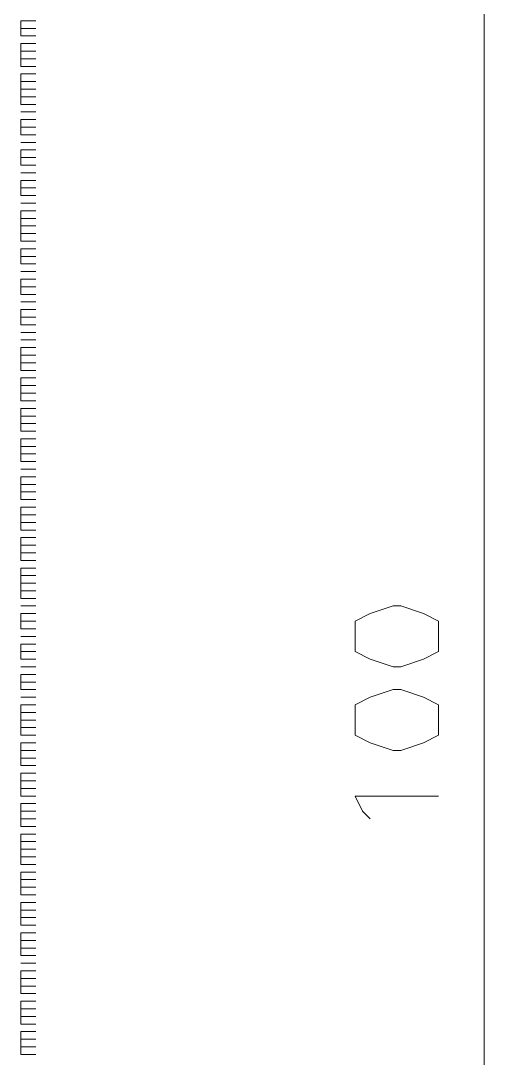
# Model space of a CAD drawing. Header units: inches. Extents: x 0.2 to 10.8, y 0.5 to 8.
# Drawn here: x 3.4133 to 3.515, y 5.0725 to 5.3 of the extents above; entities that cross this region are included whole.
import ezdxf

# ---------------------------------------------------------------- set-up
doc = ezdxf.new("R2010")
doc.units = ezdxf.units.IN
doc.header["$MEASUREMENT"] = 0
doc.layers.add('PDF_Geometry', color=7, linetype='Continuous')

msp = doc.modelspace()

# ---------------------------------------------------------------- linework, layer by layer
at = {"layer": 'PDF_Geometry', "lineweight": 13}
for points in [[(3.515, 5.40833), (3.515, 4.88833)], [(3.48667, 5.165), (3.48667, 5.16167), (3.49, 5.16), (3.495, 5.15833), (3.49667, 5.15833), (3.50167, 5.16), (3.505, 5.16167), (3.505, 5.165), (3.505, 5.16667), (3.505, 5.16833), (3.50167, 5.17), (3.49667, 5.17167), (3.495, 5.17167), (3.49, 5.17), (3.48667, 5.16833), (3.48667, 5.16667), (3.48667, 5.165)], [(3.48667, 5.145), (3.48667, 5.14333), (3.49, 5.14167), (3.495, 5.14), (3.49667, 5.14), (3.50167, 5.14167), (3.505, 5.14333), (3.505, 5.145), (3.505, 5.14833), (3.505, 5.15), (3.50167, 5.15167), (3.49667, 5.15333), (3.495, 5.15333), (3.49, 5.15167), (3.48667, 5.15), (3.48667, 5.14833), (3.48667, 5.145)], [(3.49, 5.125), (3.48833, 5.12667), (3.48667, 5.13), (3.505, 5.13)]]:
    msp.add_lwpolyline(points, dxfattribs=at)
at = {"layer": 'PDF_Geometry', "lineweight": 9}
for points in [[(3.41333, 5.3), (3.415, 5.3)], [(3.41333, 5.29833), (3.41333, 5.3)], [(3.41333, 5.3), (3.415, 5.3)], [(3.415, 5.3), (3.41667, 5.3)], [(3.415, 5.3), (3.41667, 5.3)], [(3.41333, 5.29833), (3.415, 5.29833)], [(3.41333, 5.29667), (3.41333, 5.29833)], [(3.41333, 5.29833), (3.415, 5.29833)], [(3.41333, 5.29667), (3.415, 5.29667)], [(3.41333, 5.29667), (3.415, 5.29667)], [(3.415, 5.29833), (3.41667, 5.29833)], [(3.415, 5.29833), (3.41667, 5.29833)], [(3.415, 5.29667), (3.41667, 5.29667)], [(3.415, 5.29667), (3.41667, 5.29667)], [(3.41333, 5.295), (3.415, 5.295)], [(3.41333, 5.29333), (3.41333, 5.295)], [(3.41333, 5.295), (3.415, 5.295)], [(3.415, 5.295), (3.41667, 5.295)], [(3.415, 5.295), (3.41667, 5.295)], [(3.41333, 5.29333), (3.415, 5.29333)], [(3.41333, 5.29167), (3.41333, 5.29333)], [(3.41333, 5.29333), (3.415, 5.29333)], [(3.41333, 5.29167), (3.415, 5.29167)], [(3.41333, 5.29), (3.41333, 5.29167)], [(3.41333, 5.29167), (3.415, 5.29167)], [(3.415, 5.29333), (3.41667, 5.29333)], [(3.415, 5.29333), (3.41667, 5.29333)], [(3.415, 5.29167), (3.41667, 5.29167)], [(3.415, 5.29167), (3.41667, 5.29167)], [(3.41333, 5.29), (3.415, 5.29)], [(3.41333, 5.29), (3.415, 5.29)], [(3.415, 5.29), (3.41667, 5.29)], [(3.415, 5.29), (3.41667, 5.29)], [(3.41333, 5.28833), (3.415, 5.28833)], [(3.41333, 5.28667), (3.41333, 5.28833)], [(3.41333, 5.28833), (3.415, 5.28833)], [(3.415, 5.28833), (3.41667, 5.28833)], [(3.415, 5.28833), (3.41667, 5.28833)], [(3.41333, 5.28667), (3.415, 5.28667)], [(3.41333, 5.285), (3.41333, 5.28667)], [(3.41333, 5.28667), (3.415, 5.28667)], [(3.41333, 5.285), (3.415, 5.285)], [(3.41333, 5.28333), (3.41333, 5.285)], [(3.41333, 5.285), (3.415, 5.285)], [(3.415, 5.28667), (3.41667, 5.28667)], [(3.415, 5.28667), (3.41667, 5.28667)], [(3.415, 5.285), (3.41667, 5.285)], [(3.415, 5.285), (3.41667, 5.285)], [(3.41333, 5.28333), (3.415, 5.28333)], [(3.41333, 5.28167), (3.41333, 5.28333)], [(3.41333, 5.28333), (3.415, 5.28333)], [(3.415, 5.28333), (3.41667, 5.28333)], [(3.415, 5.28333), (3.41667, 5.28333)], [(3.41333, 5.28167), (3.415, 5.28167)], [(3.41333, 5.28167), (3.415, 5.28167)], [(3.41333, 5.28167), (3.415, 5.28167)], [(3.415, 5.28167), (3.41667, 5.28167)], [(3.415, 5.28167), (3.41667, 5.28167)], [(3.415, 5.28167), (3.41667, 5.28167)], [(3.41333, 5.28), (3.415, 5.28)], [(3.41333, 5.28), (3.415, 5.28)], [(3.41333, 5.28), (3.415, 5.28)], [(3.41333, 5.27833), (3.415, 5.27833)], [(3.41333, 5.27667), (3.41333, 5.27833)], [(3.41333, 5.27833), (3.415, 5.27833)], [(3.415, 5.28), (3.41667, 5.28)], [(3.415, 5.28), (3.41667, 5.28)], [(3.415, 5.28), (3.41667, 5.28)], [(3.415, 5.27833), (3.41667, 5.27833)], [(3.415, 5.27833), (3.41667, 5.27833)], [(3.41333, 5.27667), (3.415, 5.27667)], [(3.41333, 5.275), (3.41333, 5.27667)], [(3.41333, 5.27667), (3.415, 5.27667)], [(3.415, 5.27667), (3.41667, 5.27667)], [(3.415, 5.27667), (3.41667, 5.27667)], [(3.41333, 5.275), (3.415, 5.275)], [(3.41333, 5.275), (3.415, 5.275)], [(3.41333, 5.275), (3.415, 5.275)], [(3.415, 5.275), (3.41667, 5.275)], [(3.415, 5.275), (3.41667, 5.275)], [(3.415, 5.275), (3.41667, 5.275)], [(3.41333, 5.27333), (3.415, 5.27333)], [(3.41333, 5.27333), (3.415, 5.27333)], [(3.41333, 5.27333), (3.415, 5.27333)], [(3.41333, 5.27167), (3.415, 5.27167)], [(3.41333, 5.27), (3.41333, 5.27167)], [(3.41333, 5.27167), (3.415, 5.27167)], [(3.415, 5.27333), (3.41667, 5.27333)], [(3.415, 5.27333), (3.41667, 5.27333)], [(3.415, 5.27333), (3.41667, 5.27333)], [(3.415, 5.27167), (3.41667, 5.27167)], [(3.415, 5.27167), (3.41667, 5.27167)], [(3.41333, 5.27), (3.415, 5.27)], [(3.41333, 5.26833), (3.41333, 5.27)], [(3.41333, 5.27), (3.415, 5.27)], [(3.415, 5.27), (3.41667, 5.27)], [(3.415, 5.27), (3.41667, 5.27)], [(3.41333, 5.26833), (3.415, 5.26833)], [(3.41333, 5.26833), (3.415, 5.26833)], [(3.41333, 5.26833), (3.415, 5.26833)], [(3.41333, 5.26667), (3.415, 5.26667)], [(3.41333, 5.26667), (3.415, 5.26667)], [(3.41333, 5.26667), (3.415, 5.26667)], [(3.415, 5.26833), (3.41667, 5.26833)], [(3.415, 5.26833), (3.41667, 5.26833)], [(3.415, 5.26833), (3.41667, 5.26833)], [(3.415, 5.26667), (3.41667, 5.26667)], [(3.415, 5.26667), (3.41667, 5.26667)], [(3.415, 5.26667), (3.41667, 5.26667)], [(3.41333, 5.265), (3.415, 5.265)], [(3.41333, 5.26333), (3.41333, 5.265)], [(3.41333, 5.265), (3.415, 5.265)], [(3.415, 5.265), (3.41667, 5.265)], [(3.415, 5.265), (3.41667, 5.265)], [(3.41333, 5.26333), (3.415, 5.26333)], [(3.41333, 5.26167), (3.41333, 5.26333)], [(3.41333, 5.26333), (3.415, 5.26333)], [(3.415, 5.26333), (3.41667, 5.26333)], [(3.415, 5.26333), (3.41667, 5.26333)], [(3.41333, 5.26167), (3.415, 5.26167)], [(3.41333, 5.26167), (3.415, 5.26167)], [(3.41333, 5.26167), (3.415, 5.26167)], [(3.41333, 5.26), (3.415, 5.26)], [(3.41333, 5.26), (3.415, 5.26)], [(3.41333, 5.26), (3.415, 5.26)], [(3.415, 5.26167), (3.41667, 5.26167)], [(3.415, 5.26167), (3.41667, 5.26167)], [(3.415, 5.26167), (3.41667, 5.26167)], [(3.415, 5.26), (3.41667, 5.26)], [(3.415, 5.26), (3.41667, 5.26)], [(3.415, 5.26), (3.41667, 5.26)], [(3.41333, 5.25833), (3.415, 5.25833)], [(3.41333, 5.25667), (3.41333, 5.25833)], [(3.41333, 5.25833), (3.415, 5.25833)], [(3.415, 5.25833), (3.41667, 5.25833)], [(3.415, 5.25833), (3.41667, 5.25833)], [(3.41333, 5.25667), (3.415, 5.25667)], [(3.41333, 5.255), (3.41333, 5.25667)], [(3.41333, 5.25667), (3.415, 5.25667)], [(3.415, 5.25667), (3.41667, 5.25667)], [(3.415, 5.25667), (3.41667, 5.25667)], [(3.41333, 5.255), (3.415, 5.255)], [(3.41333, 5.25333), (3.41333, 5.255)], [(3.41333, 5.255), (3.415, 5.255)], [(3.41333, 5.25333), (3.415, 5.25333)], [(3.41333, 5.25167), (3.41333, 5.25333)], [(3.41333, 5.25333), (3.415, 5.25333)], [(3.415, 5.255), (3.41667, 5.255)], [(3.415, 5.255), (3.41667, 5.255)], [(3.415, 5.25333), (3.41667, 5.25333)], [(3.415, 5.25333), (3.41667, 5.25333)], [(3.41333, 5.25167), (3.415, 5.25167)], [(3.41333, 5.25167), (3.415, 5.25167)], [(3.415, 5.25167), (3.41667, 5.25167)], [(3.415, 5.25167), (3.41667, 5.25167)], [(3.41333, 5.25), (3.415, 5.25)], [(3.41333, 5.24833), (3.41333, 5.25)], [(3.41333, 5.25), (3.415, 5.25)], [(3.415, 5.25), (3.41667, 5.25)], [(3.415, 5.25), (3.41667, 5.25)], [(3.41333, 5.24833), (3.415, 5.24833)], [(3.41333, 5.24667), (3.41333, 5.24833)], [(3.41333, 5.24833), (3.415, 5.24833)], [(3.41333, 5.24667), (3.415, 5.24667)], [(3.41333, 5.24667), (3.415, 5.24667)], [(3.41333, 5.24667), (3.415, 5.24667)], [(3.415, 5.24833), (3.41667, 5.24833)], [(3.415, 5.24833), (3.41667, 5.24833)], [(3.415, 5.24667), (3.41667, 5.24667)], [(3.415, 5.24667), (3.41667, 5.24667)], [(3.415, 5.24667), (3.41667, 5.24667)], [(3.41333, 5.245), (3.415, 5.245)], [(3.41333, 5.245), (3.415, 5.245)], [(3.41333, 5.245), (3.415, 5.245)], [(3.415, 5.245), (3.41667, 5.245)], [(3.415, 5.245), (3.41667, 5.245)], [(3.415, 5.245), (3.41667, 5.245)], [(3.41333, 5.24333), (3.415, 5.24333)], [(3.41333, 5.24167), (3.41333, 5.24333)], [(3.41333, 5.24333), (3.415, 5.24333)], [(3.41333, 5.24167), (3.415, 5.24167)], [(3.41333, 5.24), (3.41333, 5.24167)], [(3.41333, 5.24167), (3.415, 5.24167)], [(3.415, 5.24333), (3.41667, 5.24333)], [(3.415, 5.24333), (3.41667, 5.24333)], [(3.415, 5.24167), (3.41667, 5.24167)], [(3.415, 5.24167), (3.41667, 5.24167)], [(3.41333, 5.24), (3.415, 5.24)], [(3.41333, 5.24), (3.415, 5.24)], [(3.41333, 5.24), (3.415, 5.24)], [(3.415, 5.24), (3.41667, 5.24)], [(3.415, 5.24), (3.41667, 5.24)], [(3.415, 5.24), (3.41667, 5.24)], [(3.41333, 5.23833), (3.415, 5.23833)], [(3.41333, 5.23833), (3.415, 5.23833)], [(3.41333, 5.23833), (3.415, 5.23833)], [(3.415, 5.23833), (3.41667, 5.23833)], [(3.415, 5.23833), (3.41667, 5.23833)], [(3.415, 5.23833), (3.41667, 5.23833)], [(3.41333, 5.23667), (3.415, 5.23667)], [(3.41333, 5.235), (3.41333, 5.23667)], [(3.41333, 5.23667), (3.415, 5.23667)], [(3.41333, 5.235), (3.415, 5.235)], [(3.41333, 5.23333), (3.41333, 5.235)], [(3.41333, 5.235), (3.415, 5.235)], [(3.415, 5.23667), (3.41667, 5.23667)], [(3.415, 5.23667), (3.41667, 5.23667)], [(3.415, 5.235), (3.41667, 5.235)], [(3.415, 5.235), (3.41667, 5.235)], [(3.41333, 5.23333), (3.415, 5.23333)], [(3.41333, 5.23333), (3.415, 5.23333)], [(3.41333, 5.23333), (3.415, 5.23333)], [(3.415, 5.23333), (3.41667, 5.23333)], [(3.415, 5.23333), (3.41667, 5.23333)], [(3.415, 5.23333), (3.41667, 5.23333)], [(3.41333, 5.23167), (3.415, 5.23167)], [(3.41333, 5.23167), (3.415, 5.23167)], [(3.41333, 5.23167), (3.415, 5.23167)], [(3.41333, 5.23167), (3.415, 5.23167)], [(3.415, 5.23167), (3.41667, 5.23167)], [(3.415, 5.23167), (3.41667, 5.23167)], [(3.415, 5.23167), (3.41667, 5.23167)], [(3.415, 5.23167), (3.41667, 5.23167)], [(3.41333, 5.23), (3.415, 5.23)], [(3.41333, 5.23), (3.415, 5.23)], [(3.41333, 5.23), (3.415, 5.23)], [(3.41333, 5.22833), (3.415, 5.22833)], [(3.41333, 5.22667), (3.41333, 5.22833)], [(3.41333, 5.22833), (3.415, 5.22833)], [(3.415, 5.23), (3.41667, 5.23)], [(3.415, 5.23), (3.41667, 5.23)], [(3.415, 5.23), (3.41667, 5.23)], [(3.415, 5.22833), (3.41667, 5.22833)], [(3.415, 5.22833), (3.41667, 5.22833)], [(3.41333, 5.22667), (3.415, 5.22667)], [(3.41333, 5.225), (3.41333, 5.22667)], [(3.41333, 5.22667), (3.415, 5.22667)], [(3.415, 5.22667), (3.41667, 5.22667)], [(3.415, 5.22667), (3.41667, 5.22667)], [(3.41333, 5.225), (3.415, 5.225)], [(3.41333, 5.22333), (3.41333, 5.225)], [(3.41333, 5.225), (3.415, 5.225)], [(3.415, 5.225), (3.41667, 5.225)], [(3.415, 5.225), (3.41667, 5.225)], [(3.41333, 5.22333), (3.415, 5.22333)], [(3.41333, 5.22333), (3.415, 5.22333)], [(3.41333, 5.22167), (3.415, 5.22167)], [(3.41333, 5.22), (3.41333, 5.22167)], [(3.41333, 5.22167), (3.415, 5.22167)], [(3.415, 5.22333), (3.41667, 5.22333)], [(3.415, 5.22333), (3.41667, 5.22333)], [(3.415, 5.22167), (3.41667, 5.22167)], [(3.415, 5.22167), (3.41667, 5.22167)], [(3.41333, 5.22), (3.415, 5.22)], [(3.41333, 5.21833), (3.41333, 5.22)], [(3.41333, 5.22), (3.415, 5.22)], [(3.415, 5.22), (3.41667, 5.22)], [(3.415, 5.22), (3.41667, 5.22)], [(3.41333, 5.21833), (3.415, 5.21833)], [(3.41333, 5.21667), (3.41333, 5.21833)], [(3.41333, 5.21833), (3.415, 5.21833)], [(3.41333, 5.21667), (3.415, 5.21667)], [(3.41333, 5.21667), (3.415, 5.21667)], [(3.415, 5.21833), (3.41667, 5.21833)], [(3.415, 5.21833), (3.41667, 5.21833)], [(3.415, 5.21667), (3.41667, 5.21667)], [(3.415, 5.21667), (3.41667, 5.21667)], [(3.41333, 5.215), (3.415, 5.215)], [(3.41333, 5.21333), (3.41333, 5.215)], [(3.41333, 5.215), (3.415, 5.215)], [(3.415, 5.215), (3.41667, 5.215)], [(3.415, 5.215), (3.41667, 5.215)], [(3.41333, 5.21333), (3.415, 5.21333)], [(3.41333, 5.21167), (3.41333, 5.21333)], [(3.41333, 5.21333), (3.415, 5.21333)], [(3.415, 5.21333), (3.41667, 5.21333)], [(3.415, 5.21333), (3.41667, 5.21333)], [(3.41333, 5.21167), (3.415, 5.21167)], [(3.41333, 5.21), (3.41333, 5.21167)], [(3.41333, 5.21167), (3.415, 5.21167)], [(3.41333, 5.21), (3.415, 5.21)], [(3.41333, 5.21), (3.415, 5.21)], [(3.415, 5.21167), (3.41667, 5.21167)], [(3.415, 5.21167), (3.41667, 5.21167)], [(3.415, 5.21), (3.41667, 5.21)], [(3.415, 5.21), (3.41667, 5.21)], [(3.41333, 5.20833), (3.415, 5.20833)], [(3.41333, 5.20667), (3.41333, 5.20833)], [(3.41333, 5.20833), (3.415, 5.20833)], [(3.415, 5.20833), (3.41667, 5.20833)], [(3.415, 5.20833), (3.41667, 5.20833)], [(3.41333, 5.20667), (3.415, 5.20667)], [(3.41333, 5.205), (3.41333, 5.20667)], [(3.41333, 5.20667), (3.415, 5.20667)], [(3.415, 5.20667), (3.41667, 5.20667)], [(3.415, 5.20667), (3.41667, 5.20667)], [(3.41333, 5.205), (3.415, 5.205)], [(3.41333, 5.20333), (3.41333, 5.205)], [(3.41333, 5.205), (3.415, 5.205)], [(3.41333, 5.20333), (3.415, 5.20333)], [(3.41333, 5.20333), (3.415, 5.20333)], [(3.41333, 5.20333), (3.415, 5.20333)], [(3.415, 5.205), (3.41667, 5.205)], [(3.415, 5.205), (3.41667, 5.205)], [(3.415, 5.20333), (3.41667, 5.20333)], [(3.415, 5.20333), (3.41667, 5.20333)], [(3.415, 5.20333), (3.41667, 5.20333)], [(3.41333, 5.20167), (3.415, 5.20167)], [(3.41333, 5.20167), (3.415, 5.20167)], [(3.41333, 5.20167), (3.415, 5.20167)], [(3.415, 5.20167), (3.41667, 5.20167)], [(3.415, 5.20167), (3.41667, 5.20167)], [(3.415, 5.20167), (3.41667, 5.20167)], [(3.41333, 5.2), (3.415, 5.2)], [(3.41333, 5.19833), (3.41333, 5.2)], [(3.41333, 5.2), (3.415, 5.2)], [(3.415, 5.2), (3.41667, 5.2)], [(3.415, 5.2), (3.41667, 5.2)], [(3.41333, 5.19833), (3.415, 5.19833)], [(3.41333, 5.19667), (3.41333, 5.19833)], [(3.41333, 5.19833), (3.415, 5.19833)], [(3.41333, 5.19667), (3.415, 5.19667)], [(3.41333, 5.195), (3.41333, 5.19667)], [(3.41333, 5.19667), (3.415, 5.19667)], [(3.415, 5.19833), (3.41667, 5.19833)], [(3.415, 5.19833), (3.41667, 5.19833)], [(3.415, 5.19667), (3.41667, 5.19667)], [(3.415, 5.19667), (3.41667, 5.19667)], [(3.41333, 5.195), (3.415, 5.195)], [(3.41333, 5.195), (3.415, 5.195)], [(3.415, 5.195), (3.41667, 5.195)], [(3.415, 5.195), (3.41667, 5.195)], [(3.41333, 5.19333), (3.415, 5.19333)], [(3.41333, 5.19167), (3.41333, 5.19333)], [(3.41333, 5.19333), (3.415, 5.19333)], [(3.41333, 5.19167), (3.415, 5.19167)], [(3.41333, 5.19), (3.41333, 5.19167)], [(3.41333, 5.19167), (3.415, 5.19167)], [(3.415, 5.19333), (3.41667, 5.19333)], [(3.415, 5.19333), (3.41667, 5.19333)], [(3.415, 5.19167), (3.41667, 5.19167)], [(3.415, 5.19167), (3.41667, 5.19167)], [(3.41333, 5.19), (3.415, 5.19)], [(3.41333, 5.18833), (3.41333, 5.19)], [(3.41333, 5.19), (3.415, 5.19)], [(3.415, 5.19), (3.41667, 5.19)], [(3.415, 5.19), (3.41667, 5.19)], [(3.41333, 5.18833), (3.415, 5.18833)], [(3.41333, 5.18833), (3.415, 5.18833)], [(3.415, 5.18833), (3.41667, 5.18833)], [(3.415, 5.18833), (3.41667, 5.18833)], [(3.41333, 5.18667), (3.415, 5.18667)], [(3.41333, 5.185), (3.41333, 5.18667)], [(3.41333, 5.18667), (3.415, 5.18667)], [(3.41333, 5.185), (3.415, 5.185)], [(3.41333, 5.18333), (3.41333, 5.185)], [(3.41333, 5.185), (3.415, 5.185)], [(3.415, 5.18667), (3.41667, 5.18667)], [(3.415, 5.18667), (3.41667, 5.18667)], [(3.415, 5.185), (3.41667, 5.185)], [(3.415, 5.185), (3.41667, 5.185)], [(3.41333, 5.18333), (3.415, 5.18333)], [(3.41333, 5.18167), (3.41333, 5.18333)], [(3.41333, 5.18333), (3.415, 5.18333)], [(3.415, 5.18333), (3.41667, 5.18333)], [(3.415, 5.18333), (3.41667, 5.18333)], [(3.41333, 5.18167), (3.415, 5.18167)], [(3.41333, 5.18167), (3.415, 5.18167)], [(3.415, 5.18167), (3.41667, 5.18167)], [(3.415, 5.18167), (3.41667, 5.18167)], [(3.41333, 5.18), (3.415, 5.18)], [(3.41333, 5.17833), (3.41333, 5.18)], [(3.41333, 5.18), (3.415, 5.18)], [(3.41333, 5.17833), (3.415, 5.17833)], [(3.41333, 5.17667), (3.41333, 5.17833)], [(3.41333, 5.17833), (3.415, 5.17833)], [(3.415, 5.18), (3.41667, 5.18)], [(3.415, 5.18), (3.41667, 5.18)], [(3.415, 5.17833), (3.41667, 5.17833)], [(3.415, 5.17833), (3.41667, 5.17833)], [(3.41333, 5.17667), (3.415, 5.17667)], [(3.41333, 5.175), (3.41333, 5.17667)], [(3.41333, 5.17667), (3.415, 5.17667)], [(3.415, 5.17667), (3.41667, 5.17667)], [(3.415, 5.17667), (3.41667, 5.17667)], [(3.41333, 5.175), (3.415, 5.175)], [(3.41333, 5.17333), (3.41333, 5.175)], [(3.41333, 5.175), (3.415, 5.175)], [(3.415, 5.175), (3.41667, 5.175)], [(3.415, 5.175), (3.41667, 5.175)], [(3.41333, 5.17333), (3.415, 5.17333)], [(3.41333, 5.17333), (3.415, 5.17333)], [(3.41333, 5.17333), (3.415, 5.17333)], [(3.41333, 5.17167), (3.415, 5.17167)], [(3.41333, 5.17167), (3.415, 5.17167)], [(3.41333, 5.17167), (3.415, 5.17167)], [(3.415, 5.17333), (3.41667, 5.17333)], [(3.415, 5.17333), (3.41667, 5.17333)], [(3.415, 5.17333), (3.41667, 5.17333)], [(3.415, 5.17167), (3.41667, 5.17167)], [(3.415, 5.17167), (3.41667, 5.17167)], [(3.415, 5.17167), (3.41667, 5.17167)], [(3.41333, 5.17), (3.415, 5.17)], [(3.41333, 5.16833), (3.41333, 5.17)], [(3.41333, 5.17), (3.415, 5.17)], [(3.415, 5.17), (3.41667, 5.17)], [(3.415, 5.17), (3.41667, 5.17)], [(3.41333, 5.16833), (3.415, 5.16833)], [(3.41333, 5.16667), (3.41333, 5.16833)], [(3.41333, 5.16833), (3.415, 5.16833)], [(3.41333, 5.16667), (3.415, 5.16667)], [(3.41333, 5.16667), (3.415, 5.16667)], [(3.41333, 5.16667), (3.415, 5.16667)], [(3.415, 5.16833), (3.41667, 5.16833)], [(3.415, 5.16833), (3.41667, 5.16833)], [(3.415, 5.16667), (3.41667, 5.16667)], [(3.415, 5.16667), (3.41667, 5.16667)], [(3.415, 5.16667), (3.41667, 5.16667)], [(3.41333, 5.165), (3.415, 5.165)], [(3.41333, 5.165), (3.415, 5.165)], [(3.41333, 5.165), (3.415, 5.165)], [(3.415, 5.165), (3.41667, 5.165)], [(3.415, 5.165), (3.41667, 5.165)], [(3.415, 5.165), (3.41667, 5.165)], [(3.41333, 5.16333), (3.415, 5.16333)], [(3.41333, 5.16167), (3.41333, 5.16333)], [(3.41333, 5.16333), (3.415, 5.16333)], [(3.415, 5.16333), (3.41667, 5.16333)], [(3.415, 5.16333), (3.41667, 5.16333)], [(3.41333, 5.16167), (3.415, 5.16167)], [(3.41333, 5.16), (3.41333, 5.16167)], [(3.41333, 5.16167), (3.415, 5.16167)], [(3.41333, 5.16), (3.415, 5.16)], [(3.41333, 5.16), (3.415, 5.16)], [(3.41333, 5.16), (3.415, 5.16)], [(3.415, 5.16167), (3.41667, 5.16167)], [(3.415, 5.16167), (3.41667, 5.16167)], [(3.415, 5.16), (3.41667, 5.16)], [(3.415, 5.16), (3.41667, 5.16)], [(3.415, 5.16), (3.41667, 5.16)], [(3.41333, 5.15833), (3.415, 5.15833)], [(3.41333, 5.15833), (3.415, 5.15833)], [(3.41333, 5.15833), (3.415, 5.15833)], [(3.415, 5.15833), (3.41667, 5.15833)], [(3.415, 5.15833), (3.41667, 5.15833)], [(3.415, 5.15833), (3.41667, 5.15833)], [(3.41333, 5.15667), (3.415, 5.15667)], [(3.41333, 5.155), (3.41333, 5.15667)], [(3.41333, 5.15667), (3.415, 5.15667)], [(3.415, 5.15667), (3.41667, 5.15667)], [(3.415, 5.15667), (3.41667, 5.15667)], [(3.41333, 5.155), (3.415, 5.155)], [(3.41333, 5.15333), (3.41333, 5.155)], [(3.41333, 5.155), (3.415, 5.155)], [(3.41333, 5.15333), (3.415, 5.15333)], [(3.41333, 5.15333), (3.415, 5.15333)], [(3.41333, 5.15333), (3.415, 5.15333)], [(3.415, 5.155), (3.41667, 5.155)], [(3.415, 5.155), (3.41667, 5.155)], [(3.415, 5.15333), (3.41667, 5.15333)], [(3.415, 5.15333), (3.41667, 5.15333)], [(3.415, 5.15333), (3.41667, 5.15333)], [(3.41333, 5.15167), (3.415, 5.15167)], [(3.41333, 5.15167), (3.415, 5.15167)], [(3.41333, 5.15167), (3.415, 5.15167)], [(3.415, 5.15167), (3.41667, 5.15167)], [(3.415, 5.15167), (3.41667, 5.15167)], [(3.415, 5.15167), (3.41667, 5.15167)], [(3.41333, 5.15), (3.415, 5.15)], [(3.41333, 5.14833), (3.41333, 5.15)], [(3.41333, 5.15), (3.415, 5.15)], [(3.41333, 5.14833), (3.415, 5.14833)], [(3.41333, 5.14667), (3.41333, 5.14833)], [(3.41333, 5.14833), (3.415, 5.14833)], [(3.415, 5.15), (3.41667, 5.15)], [(3.415, 5.15), (3.41667, 5.15)], [(3.415, 5.14833), (3.41667, 5.14833)], [(3.415, 5.14833), (3.41667, 5.14833)], [(3.41333, 5.14667), (3.415, 5.14667)], [(3.41333, 5.145), (3.41333, 5.14667)], [(3.41333, 5.14667), (3.415, 5.14667)], [(3.415, 5.14667), (3.41667, 5.14667)], [(3.415, 5.14667), (3.41667, 5.14667)], [(3.41333, 5.145), (3.415, 5.145)], [(3.41333, 5.14333), (3.41333, 5.145)], [(3.41333, 5.145), (3.415, 5.145)], [(3.415, 5.145), (3.41667, 5.145)], [(3.415, 5.145), (3.41667, 5.145)], [(3.41333, 5.14333), (3.415, 5.14333)], [(3.41333, 5.14333), (3.415, 5.14333)], [(3.41333, 5.14167), (3.415, 5.14167)], [(3.41333, 5.14), (3.41333, 5.14167)], [(3.41333, 5.14167), (3.415, 5.14167)], [(3.415, 5.14333), (3.41667, 5.14333)], [(3.415, 5.14333), (3.41667, 5.14333)], [(3.415, 5.14167), (3.41667, 5.14167)], [(3.415, 5.14167), (3.41667, 5.14167)], [(3.41333, 5.14), (3.415, 5.14)], [(3.41333, 5.13833), (3.41333, 5.14)], [(3.41333, 5.14), (3.415, 5.14)], [(3.415, 5.14), (3.41667, 5.14)], [(3.415, 5.14), (3.41667, 5.14)], [(3.41333, 5.13833), (3.415, 5.13833)], [(3.41333, 5.13667), (3.41333, 5.13833)], [(3.41333, 5.13833), (3.415, 5.13833)], [(3.415, 5.13833), (3.41667, 5.13833)], [(3.415, 5.13833), (3.41667, 5.13833)], [(3.41333, 5.13667), (3.415, 5.13667)], [(3.41333, 5.13667), (3.415, 5.13667)], [(3.41333, 5.135), (3.415, 5.135)], [(3.41333, 5.13333), (3.41333, 5.135)], [(3.41333, 5.135), (3.415, 5.135)], [(3.415, 5.13667), (3.41667, 5.13667)], [(3.415, 5.13667), (3.41667, 5.13667)], [(3.415, 5.135), (3.41667, 5.135)], [(3.415, 5.135), (3.41667, 5.135)], [(3.41333, 5.13333), (3.415, 5.13333)], [(3.41333, 5.13167), (3.41333, 5.13333)], [(3.41333, 5.13333), (3.415, 5.13333)], [(3.415, 5.13333), (3.41667, 5.13333)], [(3.415, 5.13333), (3.41667, 5.13333)], [(3.41333, 5.13167), (3.415, 5.13167)], [(3.41333, 5.13), (3.41333, 5.13167)], [(3.41333, 5.13167), (3.415, 5.13167)], [(3.415, 5.13167), (3.41667, 5.13167)], [(3.415, 5.13167), (3.41667, 5.13167)], [(3.41333, 5.13), (3.415, 5.13)], [(3.41333, 5.13), (3.415, 5.13)], [(3.41333, 5.12833), (3.415, 5.12833)], [(3.41333, 5.12667), (3.41333, 5.12833)], [(3.41333, 5.12833), (3.415, 5.12833)], [(3.415, 5.13), (3.41667, 5.13)], [(3.415, 5.13), (3.41667, 5.13)], [(3.415, 5.12833), (3.41667, 5.12833)], [(3.415, 5.12833), (3.41667, 5.12833)], [(3.41333, 5.12667), (3.415, 5.12667)], [(3.41333, 5.125), (3.41333, 5.12667)], [(3.41333, 5.12667), (3.415, 5.12667)], [(3.415, 5.12667), (3.41667, 5.12667)], [(3.415, 5.12667), (3.41667, 5.12667)], [(3.41333, 5.125), (3.415, 5.125)], [(3.41333, 5.12333), (3.41333, 5.125)], [(3.41333, 5.125), (3.415, 5.125)], [(3.41333, 5.12333), (3.415, 5.12333)], [(3.41333, 5.12333), (3.415, 5.12333)], [(3.415, 5.125), (3.41667, 5.125)], [(3.415, 5.125), (3.41667, 5.125)], [(3.415, 5.12333), (3.41667, 5.12333)], [(3.415, 5.12333), (3.41667, 5.12333)], [(3.41333, 5.12167), (3.415, 5.12167)], [(3.41333, 5.12), (3.41333, 5.12167)], [(3.41333, 5.12167), (3.415, 5.12167)], [(3.415, 5.12167), (3.41667, 5.12167)], [(3.415, 5.12167), (3.41667, 5.12167)], [(3.41333, 5.12), (3.415, 5.12)], [(3.41333, 5.11833), (3.41333, 5.12)], [(3.41333, 5.12), (3.415, 5.12)], [(3.415, 5.12), (3.41667, 5.12)], [(3.415, 5.12), (3.41667, 5.12)], [(3.41333, 5.11833), (3.415, 5.11833)], [(3.41333, 5.11667), (3.41333, 5.11833)], [(3.41333, 5.11833), (3.415, 5.11833)], [(3.41333, 5.11667), (3.415, 5.11667)], [(3.41333, 5.115), (3.41333, 5.11667)], [(3.41333, 5.11667), (3.415, 5.11667)], [(3.415, 5.11833), (3.41667, 5.11833)], [(3.415, 5.11833), (3.41667, 5.11833)], [(3.415, 5.11667), (3.41667, 5.11667)], [(3.415, 5.11667), (3.41667, 5.11667)], [(3.41333, 5.115), (3.415, 5.115)], [(3.41333, 5.115), (3.415, 5.115)], [(3.415, 5.115), (3.41667, 5.115)], [(3.415, 5.115), (3.41667, 5.115)], [(3.41333, 5.11333), (3.415, 5.11333)], [(3.41333, 5.11167), (3.41333, 5.11333)], [(3.41333, 5.11333), (3.415, 5.11333)], [(3.415, 5.11333), (3.41667, 5.11333)], [(3.415, 5.11333), (3.41667, 5.11333)], [(3.41333, 5.11167), (3.415, 5.11167)], [(3.41333, 5.11), (3.41333, 5.11167)], [(3.41333, 5.11167), (3.415, 5.11167)], [(3.41333, 5.11), (3.415, 5.11)], [(3.41333, 5.10833), (3.41333, 5.11)], [(3.41333, 5.11), (3.415, 5.11)], [(3.415, 5.11167), (3.41667, 5.11167)], [(3.415, 5.11167), (3.41667, 5.11167)], [(3.415, 5.11), (3.41667, 5.11)], [(3.415, 5.11), (3.41667, 5.11)], [(3.41333, 5.10833), (3.415, 5.10833)], [(3.41333, 5.10833), (3.415, 5.10833)], [(3.415, 5.10833), (3.41667, 5.10833)], [(3.415, 5.10833), (3.41667, 5.10833)], [(3.41333, 5.10667), (3.415, 5.10667)], [(3.41333, 5.105), (3.41333, 5.10667)], [(3.41333, 5.10667), (3.415, 5.10667)], [(3.415, 5.10667), (3.41667, 5.10667)], [(3.415, 5.10667), (3.41667, 5.10667)], [(3.41333, 5.105), (3.415, 5.105)], [(3.41333, 5.10333), (3.41333, 5.105)], [(3.41333, 5.105), (3.415, 5.105)], [(3.41333, 5.10333), (3.415, 5.10333)], [(3.41333, 5.10167), (3.41333, 5.10333)], [(3.41333, 5.10333), (3.415, 5.10333)], [(3.415, 5.105), (3.41667, 5.105)], [(3.415, 5.105), (3.41667, 5.105)], [(3.415, 5.10333), (3.41667, 5.10333)], [(3.415, 5.10333), (3.41667, 5.10333)], [(3.41333, 5.10167), (3.415, 5.10167)], [(3.41333, 5.10167), (3.415, 5.10167)], [(3.415, 5.10167), (3.41667, 5.10167)], [(3.415, 5.10167), (3.41667, 5.10167)], [(3.41333, 5.1), (3.415, 5.1)], [(3.41333, 5.09833), (3.41333, 5.1)], [(3.41333, 5.1), (3.415, 5.1)], [(3.41333, 5.09833), (3.415, 5.09833)], [(3.41333, 5.09667), (3.41333, 5.09833)], [(3.41333, 5.09833), (3.415, 5.09833)], [(3.415, 5.1), (3.41667, 5.1)], [(3.415, 5.1), (3.41667, 5.1)], [(3.415, 5.09833), (3.41667, 5.09833)], [(3.415, 5.09833), (3.41667, 5.09833)], [(3.41333, 5.09667), (3.415, 5.09667)], [(3.41333, 5.095), (3.41333, 5.09667)], [(3.41333, 5.09667), (3.415, 5.09667)], [(3.415, 5.09667), (3.41667, 5.09667)], [(3.415, 5.09667), (3.41667, 5.09667)], [(3.41333, 5.095), (3.415, 5.095)], [(3.41333, 5.095), (3.415, 5.095)], [(3.41333, 5.095), (3.415, 5.095)], [(3.415, 5.095), (3.41667, 5.095)], [(3.415, 5.095), (3.41667, 5.095)], [(3.415, 5.095), (3.41667, 5.095)], [(3.41333, 5.09333), (3.415, 5.09333)], [(3.41333, 5.09333), (3.415, 5.09333)], [(3.41333, 5.09333), (3.415, 5.09333)], [(3.41333, 5.09167), (3.415, 5.09167)], [(3.41333, 5.09), (3.41333, 5.09167)], [(3.41333, 5.09167), (3.415, 5.09167)], [(3.415, 5.09333), (3.41667, 5.09333)], [(3.415, 5.09333), (3.41667, 5.09333)], [(3.415, 5.09333), (3.41667, 5.09333)], [(3.415, 5.09167), (3.41667, 5.09167)], [(3.415, 5.09167), (3.41667, 5.09167)], [(3.41333, 5.09), (3.415, 5.09)], [(3.41333, 5.08833), (3.41333, 5.09)], [(3.41333, 5.09), (3.415, 5.09)], [(3.415, 5.09), (3.41667, 5.09)], [(3.415, 5.09), (3.41667, 5.09)], [(3.41333, 5.08833), (3.415, 5.08833)], [(3.41333, 5.08667), (3.41333, 5.08833)], [(3.41333, 5.08833), (3.415, 5.08833)], [(3.415, 5.08833), (3.41667, 5.08833)], [(3.415, 5.08833), (3.41667, 5.08833)], [(3.41333, 5.08667), (3.415, 5.08667)], [(3.41333, 5.08667), (3.415, 5.08667)], [(3.41333, 5.085), (3.415, 5.085)], [(3.41333, 5.08333), (3.41333, 5.085)], [(3.41333, 5.085), (3.415, 5.085)], [(3.415, 5.08667), (3.41667, 5.08667)], [(3.415, 5.08667), (3.41667, 5.08667)], [(3.415, 5.085), (3.41667, 5.085)], [(3.415, 5.085), (3.41667, 5.085)], [(3.41333, 5.08333), (3.415, 5.08333)], [(3.41333, 5.08167), (3.41333, 5.08333)], [(3.41333, 5.08333), (3.415, 5.08333)], [(3.415, 5.08333), (3.41667, 5.08333)], [(3.415, 5.08333), (3.41667, 5.08333)], [(3.41333, 5.08167), (3.415, 5.08167)], [(3.41333, 5.08), (3.41333, 5.08167)], [(3.41333, 5.08167), (3.415, 5.08167)], [(3.415, 5.08167), (3.41667, 5.08167)], [(3.415, 5.08167), (3.41667, 5.08167)], [(3.41333, 5.08), (3.415, 5.08)], [(3.41333, 5.08), (3.415, 5.08)], [(3.41333, 5.07833), (3.415, 5.07833)], [(3.41333, 5.07667), (3.41333, 5.07833)], [(3.41333, 5.07833), (3.415, 5.07833)], [(3.415, 5.08), (3.41667, 5.08)], [(3.415, 5.08), (3.41667, 5.08)], [(3.415, 5.07833), (3.41667, 5.07833)], [(3.415, 5.07833), (3.41667, 5.07833)], [(3.41333, 5.07667), (3.415, 5.07667)], [(3.41333, 5.075), (3.41333, 5.07667)], [(3.41333, 5.07667), (3.415, 5.07667)], [(3.415, 5.07667), (3.41667, 5.07667)], [(3.415, 5.07667), (3.41667, 5.07667)], [(3.41333, 5.075), (3.415, 5.075)], [(3.41333, 5.07333), (3.41333, 5.075)], [(3.41333, 5.075), (3.415, 5.075)], [(3.41333, 5.07333), (3.415, 5.07333)], [(3.41333, 5.07333), (3.415, 5.07333)], [(3.415, 5.075), (3.41667, 5.075)], [(3.415, 5.075), (3.41667, 5.075)], [(3.415, 5.07333), (3.41667, 5.07333)], [(3.415, 5.07333), (3.41667, 5.07333)]]:
    msp.add_lwpolyline(points, dxfattribs=at)

doc.saveas('drawing.dxf')
